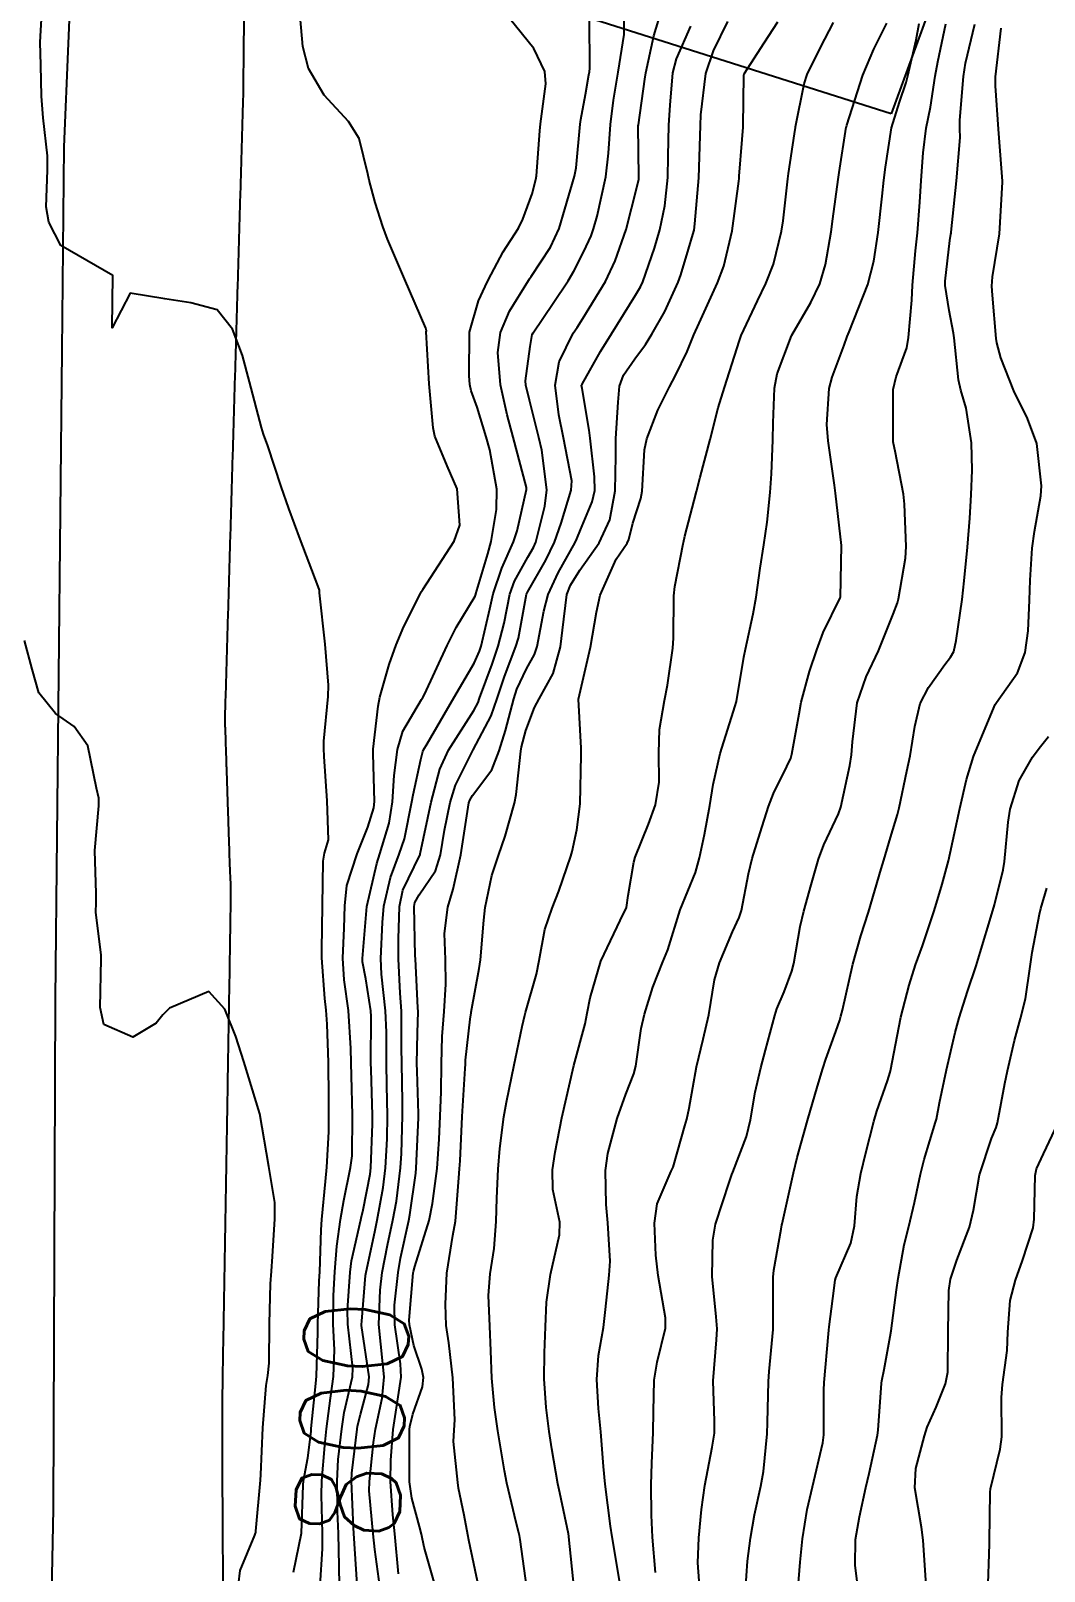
# Model space of a CAD drawing. Header units: metres. Extents: x 307586 to 320046, y 7427249 to 7434250.
# Drawn here: x 319231.9 to 319270.7, y 7429323.5 to 7429382.4 of the extents above; entities that cross this region are included whole.
import ezdxf
from ezdxf.enums import TextEntityAlignment as Align

# ---------------------------------------------------------------- set-up
doc = ezdxf.new("R2010")
doc.units = ezdxf.units.M
doc.header["$MEASUREMENT"] = 0
for name, color, linetype in [('Cotas', 45, 'Continuous'), ('Curvas de Nivel 1m', 11, 'Continuous'), ('Curvas de Nivel 5m', 15, 'Continuous'), ('Edificações', 30, 'Continuous'), ('Vias Primárias', 230, 'Continuous')]:
    doc.layers.add(name, color=color, linetype=linetype)
doc.styles.add('Style-STANDARD', font='STANDARD.shx')

msp = doc.modelspace()

# ---------------------------------------------------------------- linework, layer by layer
at = {"layer": 'Curvas de Nivel 1m', "flags": 128}
for points, elevation in [([(319241.992, 7429323.466), (319242.306, 7429324.963), (319242.361, 7429326.793), (319242.382, 7429326.962), (319242.542, 7429327.841), (319242.669, 7429328.842), (319242.677, 7429328.959), (319242.85, 7429330.686), (319242.874, 7429330.957), (319242.92, 7429332.637), (319242.921, 7429332.957), (319242.981, 7429334.603), (319242.997, 7429334.956), (319243.051, 7429336.554), (319243.078, 7429336.956), (319243.22, 7429338.402), (319243.273, 7429338.954), (319243.343, 7429340.311), (319243.347, 7429340.96), (319243.343, 7429341.595), (319243.333, 7429342.961), (319243.284, 7429344.423), (319243.243, 7429344.963), (319243.197, 7429345.403), (319243.084, 7429346.965), (319243.082, 7429347.272), (319243.106, 7429348.965), (319243.124, 7429350.659), (319243.185, 7429350.965), (319243.336, 7429351.47), (319243.289, 7429352.963), (319243.173, 7429354.66), (319243.16, 7429354.966), (319243.161, 7429355.251), (319243.317, 7429356.964), (319243.331, 7429357.397), (319243.202, 7429358.966), (319242.99, 7429360.922), (319242.994, 7429360.969), (319242.994, 7429361.02), (319242.945, 7429361.166), (319242.25, 7429362.977), (319241.814, 7429364.148), (319241.521, 7429364.985), (319241.008, 7429366.543), (319240.854, 7429366.992), (319240.766, 7429367.242), (319240.314, 7429368.997), (319240.045, 7429370.003), (319239.656, 7429371.004), (319239.07, 7429371.75), (319238.065, 7429372.017), (319237.074, 7429372.165), (319235.743, 7429372.387), (319235.063, 7429371.06), (319235.083, 7429373.06), (319233.1, 7429374.204), (319232.632, 7429375.095), (319232.529, 7429375.685), (319232.59, 7429377.095), (319232.591, 7429377.642), (319232.425, 7429379.097), (319232.35, 7429379.913), (319232.325, 7429381.099), (319232.302, 7429381.988), (319232.373, 7429383.098)], 798), ([(319243.012, 7429322.955), (319243.099, 7429324.359), (319243.111, 7429324.954), (319243.072, 7429326.41), (319243.08, 7429326.955), (319243.191, 7429328.309), (319243.255, 7429328.953), (319243.407, 7429330.115), (319243.532, 7429330.951), (319243.57, 7429331.974), (319243.515, 7429332.951), (319243.526, 7429334.044), (319243.572, 7429334.951), (319243.651, 7429335.941), (319243.798, 7429336.949), (319243.927, 7429337.681), (319244.176, 7429338.945), (319244.234, 7429339.392), (319244.257, 7429340.947), (319244.217, 7429342.446), (319244.204, 7429342.948), (319244.19, 7429343.489), (319244.1, 7429344.95), (319243.938, 7429346.125), (319243.884, 7429346.953), (319243.934, 7429348.102), (319243.959, 7429348.953), (319244.033, 7429349.724), (319244.427, 7429350.946), (319244.833, 7429351.956), (319245.074, 7429352.705), (319245.098, 7429352.937), (319245.047, 7429354.761), (319245.049, 7429354.938), (319245.235, 7429356.591), (319245.302, 7429356.936), (319245.661, 7429358.177), (319245.922, 7429358.93), (319246.214, 7429359.637), (319246.865, 7429360.921), (319246.895, 7429360.969), (319246.944, 7429361.051), (319248.142, 7429362.902), (319248.362, 7429363.509), (319248.26, 7429364.901), (319247.875, 7429365.78), (319247.406, 7429366.914), (319247.335, 7429367.234), (319247.182, 7429368.918), (319247.076, 7429370.906), (319247.081, 7429370.938), (319247.064, 7429371.041), (319246.245, 7429372.928), (319245.596, 7429374.445), (319245.414, 7429374.937), (319245.122, 7429375.851), (319244.893, 7429376.706), (319244.844, 7429376.944), (319244.503, 7429378.306), (319244.095, 7429378.956), (319243.168, 7429379.963), (319242.572, 7429380.976), (319242.355, 7429381.814), (319242.254, 7429382.979)], 799), ([(319244.433, 7429322.991), (319244.309, 7429324.942), (319244.295, 7429325.162), (319244.215, 7429326.943), (319244.228, 7429327.251), (319244.429, 7429328.941), (319244.448, 7429329.047), (319244.561, 7429329.49), (319244.868, 7429330.648), (319244.884, 7429330.937), (319244.602, 7429332.895), (319244.596, 7429332.94), (319244.605, 7429333.062), (319244.751, 7429334.819), (319244.769, 7429334.939), (319245.101, 7429336.483), (319245.195, 7429336.935), (319245.423, 7429338.174), (319245.514, 7429338.932), (319245.574, 7429340.046), (319245.587, 7429340.931), (319245.564, 7429342.081), (319245.548, 7429342.932), (319245.55, 7429344.122), (319245.518, 7429344.932), (319245.368, 7429346.333), (319245.341, 7429346.934), (319245.4, 7429348.32), (319245.449, 7429348.933), (319245.701, 7429350.04), (319246.042, 7429350.928), (319246.237, 7429351.518), (319246.524, 7429352.923), (319246.57, 7429353.199), (319246.867, 7429354.554), (319246.939, 7429354.852), (319246.969, 7429354.919), (319247.105, 7429355.146), (319248.133, 7429356.901), (319248.906, 7429358.239), (319249.11, 7429358.689), (319249.171, 7429358.887), (319249.503, 7429360.316), (319249.631, 7429360.883), (319249.962, 7429361.871), (319250.409, 7429362.876), (319250.552, 7429363.291), (319250.912, 7429364.871), (319250.91, 7429364.955), (319250.405, 7429366.876), (319250.174, 7429367.726), (319249.92, 7429368.881), (319249.814, 7429370.12), (319249.92, 7429370.881), (319250.258, 7429371.691), (319250.979, 7429372.871), (319251.024, 7429372.931), (319251.085, 7429373.02), (319251.826, 7429374.139), (319252.152, 7429374.86), (319252.377, 7429375.601), (319252.742, 7429376.854), (319252.806, 7429377.184), (319252.956, 7429378.852), (319252.983, 7429379.024), (319253.17, 7429379.987), (319253.296, 7429380.733), (319253.313, 7429380.848), (319253.332, 7429380.995), (319253.319, 7429382.848)], 801), ([(319245.303, 7429322.932), (319245.104, 7429324.334), (319245.047, 7429324.935), (319244.894, 7429326.571), (319244.897, 7429326.936), (319245.057, 7429328.425), (319245.131, 7429328.934), (319245.382, 7429330.12), (319245.465, 7429330.931), (319245.337, 7429332.191), (319245.264, 7429332.933), (319245.307, 7429334.249), (319245.391, 7429334.932), (319245.596, 7429335.978), (319245.8, 7429336.929), (319245.934, 7429337.653), (319246.095, 7429338.926), (319246.133, 7429339.474), (319246.167, 7429340.925), (319246.163, 7429341.471), (319246.134, 7429342.926), (319246.132, 7429343.526), (319246.121, 7429344.926), (319246.079, 7429345.608), (319246.015, 7429346.928), (319246.015, 7429347.693), (319246.047, 7429348.927), (319246.182, 7429349.547), (319246.822, 7429350.891), (319246.836, 7429350.907), (319246.845, 7429350.941), (319247.264, 7429352.914), (319247.595, 7429354.176), (319247.93, 7429354.904), (319248.888, 7429356.417), (319249.054, 7429356.725), (319249.117, 7429356.888), (319249.59, 7429358.199), (319249.824, 7429358.881), (319250.048, 7429359.757), (319250.276, 7429360.877), (319250.448, 7429361.375), (319250.957, 7429362.288), (319251.175, 7429362.653), (319251.263, 7429362.867), (319251.613, 7429364.234), (319251.686, 7429364.863), (319251.495, 7429366.378), (319251.385, 7429366.866), (319251.027, 7429368.298), (319250.882, 7429368.872), (319250.874, 7429369.033), (319251.055, 7429370.347), (319251.129, 7429370.802), (319251.159, 7429370.869), (319251.93, 7429372.006), (319252.503, 7429372.856), (319252.719, 7429373.223), (319253.1, 7429373.98), (319253.378, 7429374.577), (319253.471, 7429374.845), (319253.608, 7429375.333), (319253.949, 7429376.838), (319254.043, 7429377.737), (319254.121, 7429378.835), (319254.236, 7429379.765), (319254.409, 7429380.832), (319254.65, 7429382.281), (319254.64, 7429382.828)], 802), ([(319246.016, 7429323.398), (319245.868, 7429324.926), (319245.792, 7429325.656), (319245.708, 7429326.928), (319245.724, 7429327.745), (319245.807, 7429328.927), (319245.904, 7429329.585), (319246.11, 7429330.925), (319246.084, 7429331.429), (319245.871, 7429332.927), (319245.865, 7429333.677), (319245.995, 7429334.926), (319246.091, 7429335.473), (319246.413, 7429336.922), (319246.449, 7429337.128), (319246.671, 7429338.732), (319246.689, 7429338.92), (319246.773, 7429340.848), (319246.777, 7429340.919), (319246.777, 7429340.992), (319246.72, 7429342.631), (319246.712, 7429342.92), (319246.74, 7429344.087), (319246.762, 7429344.91), (319246.754, 7429345.053), (319246.66, 7429346.921), (319246.655, 7429347.04), (319246.606, 7429348.922), (319246.634, 7429349.083), (319246.8, 7429349.369), (319247.432, 7429350.293), (319247.616, 7429350.908), (319247.769, 7429351.843), (319247.985, 7429352.903), (319248.191, 7429353.562), (319248.855, 7429354.89), (319248.873, 7429354.921), (319249.553, 7429356.217), (319249.785, 7429356.881), (319250.063, 7429357.717), (319250.507, 7429358.874), (319250.598, 7429359.193), (319250.909, 7429360.87), (319250.92, 7429360.894), (319250.944, 7429360.945), (319251.647, 7429362.173), (319251.976, 7429362.86), (319252.238, 7429363.594), (319252.618, 7429364.854), (319252.638, 7429365.212), (319252.322, 7429366.857), (319252.144, 7429367.736), (319252.011, 7429368.86), (319252.153, 7429369.752), (319252.7, 7429370.854), (319252.845, 7429371.073), (319253.069, 7429371.422), (319253.926, 7429372.837), (319254.306, 7429373.62), (319254.719, 7429374.826), (319255.129, 7429376.427), (319255.202, 7429376.749), (319255.207, 7429376.819), (319255.185, 7429378.787), (319255.187, 7429378.82), (319255.43, 7429380.568), (319255.469, 7429380.817), (319255.786, 7429382.226), (319255.952, 7429382.813)], 803), ([(319247.431, 7429322.906), (319246.99, 7429324.428), (319246.887, 7429324.914), (319246.812, 7429325.212), (319246.527, 7429326.297), (319246.437, 7429326.921), (319246.43, 7429327.025), (319246.428, 7429328.921), (319246.44, 7429329.036), (319246.562, 7429329.507), (319246.936, 7429330.557), (319246.966, 7429330.914), (319246.902, 7429331.231), (319246.595, 7429332.138), (319246.427, 7429332.922), (319246.419, 7429333.108), (319246.576, 7429334.921), (319246.584, 7429334.97), (319246.635, 7429335.16), (319247.183, 7429336.912), (319247.316, 7429337.567), (319247.485, 7429338.908), (319247.571, 7429340.025), (319247.609, 7429340.906), (319247.644, 7429341.838), (319247.651, 7429342.906), (319247.685, 7429343.959), (319247.761, 7429344.905), (319247.82, 7429345.961), (319247.806, 7429346.904), (319247.774, 7429347.896), (319247.894, 7429348.903), (319248.108, 7429349.595), (319248.393, 7429350.896), (319248.672, 7429352.723), (319248.708, 7429352.892), (319248.738, 7429352.998), (319248.847, 7429353.169), (319249.588, 7429354.157), (319249.867, 7429354.88), (319250.103, 7429355.655), (319250.425, 7429356.875), (319250.533, 7429357.237), (319250.904, 7429358.019), (319251.21, 7429358.566), (319251.315, 7429358.866), (319251.576, 7429360.221), (319251.741, 7429360.862), (319252.118, 7429361.691), (319252.767, 7429362.852), (319252.829, 7429362.987), (319252.97, 7429363.335), (319253.425, 7429364.404), (319253.52, 7429364.842), (319253.516, 7429365.36), (319253.344, 7429366.845), (319253.311, 7429367.141), (319253.032, 7429368.741), (319253.014, 7429368.85), (319253.016, 7429368.867), (319253.034, 7429368.904), (319253.743, 7429370.149), (319254.155, 7429370.834), (319255.078, 7429372.307), (319255.272, 7429372.627), (319255.361, 7429372.817), (319255.81, 7429374.105), (319256.015, 7429374.811), (319256.201, 7429375.731), (319256.31, 7429376.808), (319256.325, 7429377.624), (319256.35, 7429378.808), (319256.402, 7429379.576), (319256.51, 7429380.807), (319256.641, 7429381.353), (319257.201, 7429382.594)], 804), ([(319250.921, 7429322.863), (319250.662, 7429324.716), (319250.643, 7429324.868), (319250.619, 7429324.974), (319250.518, 7429325.365), (319250.157, 7429326.874), (319250.069, 7429327.343), (319249.818, 7429328.877), (319249.686, 7429329.759), (319249.588, 7429330.88), (319249.547, 7429331.927), (319249.511, 7429332.881), (319249.452, 7429334.05), (319249.513, 7429334.881), (319249.675, 7429335.847), (319249.743, 7429336.879), (319249.769, 7429337.771), (319249.828, 7429338.878), (319249.891, 7429339.671), (319250.041, 7429340.877), (319250.142, 7429341.442), (319250.434, 7429342.873), (319250.485, 7429343.114), (319250.745, 7429344.33), (319250.848, 7429344.773), (319250.874, 7429344.869), (319251.297, 7429346.336), (319251.394, 7429346.864), (319251.606, 7429348.041), (319251.889, 7429348.859), (319252.146, 7429349.513), (319252.603, 7429350.852), (319252.652, 7429351.025), (319252.833, 7429351.858), (319252.964, 7429352.848), (319253.002, 7429354.717), (319253.005, 7429354.848), (319253.003, 7429354.977), (319252.893, 7429356.85), (319253.359, 7429358.843), (319253.591, 7429360.182), (319253.728, 7429360.838), (319254.334, 7429362.206), (319254.762, 7429362.823), (319254.826, 7429362.961), (319254.974, 7429363.589), (319255.28, 7429364.526), (319255.338, 7429364.817), (319255.427, 7429366.398), (319255.51, 7429366.815), (319255.93, 7429367.905), (319256.378, 7429368.807), (319256.614, 7429369.23), (319257.053, 7429370.158), (319257.314, 7429370.796), (319257.51, 7429371.236), (319258.218, 7429372.783), (319258.457, 7429373.415), (319258.778, 7429374.775), (319259.033, 7429376.672), (319259.041, 7429376.771), (319259.046, 7429376.86), (319259.155, 7429378.265), (319259.198, 7429378.734), (319259.198, 7429378.77), (319259.227, 7429380.725), (319259.24, 7429380.769), (319260.001, 7429381.956), (319260.529, 7429382.757)], 806), ([(319252.738, 7429322.837), (319252.534, 7429324.818), (319252.529, 7429324.84), (319252.514, 7429324.93), (319252.18, 7429326.496), (319252.112, 7429326.846), (319251.877, 7429328.181), (319251.774, 7429328.852), (319251.662, 7429329.758), (319251.585, 7429330.855), (319251.593, 7429331.855), (319251.634, 7429332.855), (319251.678, 7429333.793), (319251.833, 7429334.852), (319252.169, 7429336.368), (319252.18, 7429336.847), (319251.912, 7429338.098), (319251.906, 7429338.852), (319252.004, 7429339.53), (319252.262, 7429340.847), (319252.723, 7429342.85), (319253.147, 7429344.444), (319253.235, 7429344.843), (319253.349, 7429345.432), (319253.756, 7429346.835), (319254.624, 7429348.655), (319254.709, 7429348.821), (319254.728, 7429348.886), (319254.801, 7429349.341), (319255.01, 7429350.628), (319255.064, 7429350.818), (319255.575, 7429352.073), (319255.838, 7429352.81), (319255.98, 7429353.685), (319255.976, 7429354.809), (319255.998, 7429355.693), (319256.194, 7429356.807), (319256.308, 7429357.397), (319256.506, 7429358.804), (319256.529, 7429359.194), (319256.545, 7429360.804), (319256.586, 7429361.164), (319256.898, 7429362.801), (319256.911, 7429362.854), (319256.967, 7429363.094), (319257.328, 7429364.455), (319257.409, 7429364.794), (319257.552, 7429365.346), (319257.932, 7429366.786), (319258.245, 7429367.995), (319258.482, 7429368.778), (319259.061, 7429370.58), (319259.107, 7429370.725), (319259.121, 7429370.769), (319259.743, 7429372.097), (319260.07, 7429372.76), (319260.353, 7429373.498), (319260.661, 7429374.755), (319260.725, 7429375.146), (319260.903, 7429376.752), (319260.93, 7429376.958), (319261.159, 7429378.482), (319261.197, 7429378.715), (319261.2, 7429378.75), (319261.535, 7429380.391), (319261.65, 7429380.745), (319262.153, 7429381.78), (319262.654, 7429382.735)], 807), ([(319254.486, 7429322.994), (319254.181, 7429324.823), (319254.121, 7429325.22), (319253.923, 7429326.826), (319253.854, 7429327.512), (319253.754, 7429328.828), (319253.665, 7429329.73), (319253.599, 7429330.83), (319253.669, 7429331.753), (319253.85, 7429332.828), (319253.933, 7429333.507), (319254.075, 7429334.826), (319254.107, 7429335.357), (319254.025, 7429336.826), (319253.96, 7429337.527), (319253.937, 7429338.827), (319254.026, 7429339.484), (319254.38, 7429340.823), (319254.712, 7429341.754), (319255.015, 7429342.522), (319255.086, 7429342.816), (319255.301, 7429344.258), (319255.428, 7429344.813), (319255.737, 7429345.836), (319256.122, 7429346.807), (319256.312, 7429347.27), (319256.793, 7429348.8), (319257.377, 7429350.229), (319257.526, 7429350.789), (319257.72, 7429351.675), (319257.926, 7429352.784), (319258.045, 7429353.592), (319258.317, 7429354.778), (319258.891, 7429356.607), (319258.933, 7429356.729), (319258.941, 7429356.77), (319259.221, 7429358.464), (319259.283, 7429358.766), (319259.578, 7429360.122), (319259.694, 7429360.762), (319259.851, 7429361.864), (319259.986, 7429362.76), (319260.109, 7429363.626), (319260.227, 7429364.758), (319260.284, 7429365.474), (319260.333, 7429366.757), (319260.35, 7429367.43), (319260.393, 7429368.756), (319260.499, 7429369.304), (319261.046, 7429370.75), (319261.063, 7429370.782), (319261.79, 7429372.028), (319262.134, 7429372.739), (319262.347, 7429373.484), (319262.558, 7429374.736), (319262.624, 7429375.228), (319262.826, 7429376.733), (319262.866, 7429377.003), (319263.142, 7429378.73), (319263.147, 7429378.746), (319263.164, 7429378.815), (319263.769, 7429380.721), (319264.198, 7429381.72), (319264.694, 7429382.708)], 808), ([(319255.845, 7429323.454), (319255.727, 7429324.808), (319255.685, 7429325.644), (319255.683, 7429326.809), (319255.709, 7429327.641), (319255.759, 7429328.808), (319255.762, 7429329.611), (319255.787, 7429330.808), (319255.902, 7429331.495), (319256.22, 7429332.804), (319256.22, 7429333.192), (319255.943, 7429334.807), (319255.854, 7429335.595), (319255.811, 7429336.808), (319255.908, 7429337.56), (319256.447, 7429338.802), (319256.517, 7429338.96), (319256.684, 7429339.538), (319256.964, 7429340.531), (319257.039, 7429340.795), (319257.126, 7429341.213), (319257.406, 7429342.79), (319257.673, 7429343.851), (319257.881, 7429344.783), (319258.106, 7429346.119), (319258.291, 7429346.777), (319258.785, 7429347.956), (319259.047, 7429348.511), (319259.128, 7429348.767), (319259.4, 7429350.181), (319259.545, 7429350.763), (319259.845, 7429351.747), (319260.172, 7429352.757), (319260.359, 7429353.246), (319260.866, 7429354.281), (319261.016, 7429354.604), (319261.058, 7429354.748), (319261.335, 7429356.299), (319261.416, 7429356.745), (319261.738, 7429357.915), (319262.015, 7429358.739), (319262.262, 7429359.405), (319262.904, 7429360.73), (319262.915, 7429360.759), (319262.963, 7429362.73), (319262.734, 7429364.733), (319262.691, 7429365.038), (319262.445, 7429366.736), (319262.396, 7429367.363), (319262.49, 7429368.736), (319262.604, 7429369.178), (319263.06, 7429370.401), (319263.178, 7429370.728), (319263.246, 7429370.909), (319263.965, 7429372.717), (319264.197, 7429373.613), (319264.361, 7429374.711), (319264.516, 7429376.098), (319264.584, 7429376.708), (319264.64, 7429377.208), (319264.866, 7429378.704), (319265.173, 7429379.688), (319265.43, 7429380.448), (319265.493, 7429380.697), (319265.814, 7429382.076), (319265.93, 7429382.693)], 809), ([(319259.283, 7429322.762), (319259.368, 7429323.893), (319259.475, 7429324.76), (319259.626, 7429325.655), (319259.868, 7429326.757), (319259.974, 7429327.32), (319260.116, 7429328.754), (319260.127, 7429329.187), (319260.162, 7429330.754), (319260.195, 7429331.146), (319260.339, 7429332.753), (319260.344, 7429333.016), (319260.346, 7429334.753), (319260.37, 7429335.018), (319260.651, 7429336.588), (319260.682, 7429336.75), (319260.689, 7429336.785), (319261.12, 7429338.743), (319261.265, 7429339.325), (319261.653, 7429340.736), (319262.035, 7429342.049), (319262.242, 7429342.727), (319262.361, 7429343.093), (319262.744, 7429344.151), (319262.9, 7429344.578), (319262.939, 7429344.727), (319262.992, 7429344.964), (319263.388, 7429346.721), (319263.703, 7429347.802), (319263.992, 7429348.712), (319264.479, 7429350.365), (319264.577, 7429350.704), (319264.832, 7429351.568), (319265.095, 7429352.442), (319265.161, 7429352.697), (319265.457, 7429354.101), (319265.582, 7429354.693), (319265.767, 7429355.808), (319265.972, 7429356.689), (319266.287, 7429357.301), (319266.915, 7429358.178), (319267.133, 7429358.463), (319267.251, 7429358.675), (319267.351, 7429359.097), (319267.575, 7429360.671), (319267.657, 7429361.376), (319267.781, 7429362.668), (319267.862, 7429363.785), (319267.919, 7429364.666), (319267.957, 7429365.62), (319267.927, 7429366.666), (319267.723, 7429367.98), (319267.523, 7429368.673), (319267.437, 7429369.065), (319267.27, 7429370.677), (319267.247, 7429370.86), (319267.073, 7429371.719), (319266.923, 7429372.682), (319266.924, 7429372.843), (319267.109, 7429374.397), (319267.146, 7429374.646), (319267.149, 7429374.679), (319267.155, 7429374.721), (319267.362, 7429376.677), (319267.494, 7429378.338), (319267.487, 7429378.675), (319267.487, 7429378.996), (319267.621, 7429380.673), (319267.697, 7429381.181), (319268.059, 7429382.667)], 811), ([(319261.284, 7429322.738), (319261.383, 7429323.853), (319261.461, 7429324.736), (319261.651, 7429325.86), (319261.853, 7429326.73), (319262.241, 7429328.408), (319262.281, 7429328.724), (319262.281, 7429330.427), (319262.292, 7429330.724), (319262.461, 7429332.581), (319262.472, 7429332.722), (319262.482, 7429332.844), (319262.621, 7429333.936), (319262.719, 7429334.632), (319262.745, 7429334.719), (319263.314, 7429336.045), (319263.457, 7429336.712), (319263.55, 7429337.831), (319263.693, 7429338.71), (319263.889, 7429339.509), (319264.194, 7429340.705), (319264.315, 7429341.096), (319264.718, 7429342.254), (319264.826, 7429342.594), (319264.85, 7429342.699), (319265.147, 7429344.296), (319265.234, 7429344.695), (319265.542, 7429345.916), (319265.791, 7429346.69), (319266.053, 7429347.418), (319266.477, 7429348.683), (319266.556, 7429348.932), (319266.814, 7429349.786), (319267.05, 7429350.677), (319267.114, 7429350.964), (319267.489, 7429352.67), (319267.742, 7429353.785), (319268.012, 7429354.663), (319268.805, 7429356.565), (319268.84, 7429356.651), (319268.859, 7429356.685), (319268.894, 7429356.728), (319269.696, 7429357.857), (319269.99, 7429358.639), (319270.097, 7429359.473), (319270.156, 7429360.638), (319270.181, 7429361.407), (319270.255, 7429362.637), (319270.343, 7429363.265), (319270.583, 7429364.634), (319270.61, 7429365.021), (319270.432, 7429366.636), (319270.073, 7429367.593), (319269.552, 7429368.645), (319269.056, 7429369.909), (319268.897, 7429370.488), (319268.871, 7429370.653), (319268.732, 7429372.308), (319268.709, 7429372.656), (319268.739, 7429373.004), (319268.999, 7429374.652), (319269.113, 7429376.631), (319269.114, 7429376.65), (319269.114, 7429376.669), (319268.959, 7429378.653), (319268.844, 7429380.32), (319268.852, 7429380.655), (319269.071, 7429382.521)], 812), ([(319239.888, 7429322.996), (319239.953, 7429323.533), (319240.511, 7429324.877), (319240.543, 7429324.959), (319240.549, 7429324.989), (319240.553, 7429325.029), (319240.736, 7429326.987), (319240.751, 7429327.203), (319240.818, 7429328.986), (319240.954, 7429330.608), (319241.015, 7429330.984), (319241.065, 7429331.46), (319241.075, 7429332.983), (319241.116, 7429334.492), (319241.156, 7429334.982), (319241.192, 7429335.535), (319241.279, 7429336.981), (319241.28, 7429337.602), (319241.047, 7429338.984), (319240.703, 7429340.99), (319240.093, 7429342.996), (319239.789, 7429343.948), (319239.367, 7429345.004), (319238.76, 7429345.677), (319237.246, 7429345.033), (319237.003, 7429344.782), (319236.744, 7429344.468), (319235.854, 7429343.931), (319234.743, 7429344.415), (319234.603, 7429345.062), (319234.64, 7429346.93), (319234.636, 7429347.062), (319234.431, 7429348.707), (319234.443, 7429349.065), (319234.447, 7429349.417), (319234.4, 7429351.066), (319234.548, 7429352.772), (319234.543, 7429353.065), (319234.462, 7429353.452), (319234.124, 7429355.071), (319233.611, 7429355.81), (319232.885, 7429356.31), (319232.251, 7429357.096), (319231.998, 7429358.003), (319231.705, 7429359.102)], 797), ([(319263.606, 7429322.709), (319263.486, 7429323.723), (319263.488, 7429324.71), (319263.644, 7429325.586), (319263.894, 7429326.706), (319264.012, 7429327.234), (319264.335, 7429328.702), (319264.366, 7429328.901), (319264.495, 7429330.701), (319264.505, 7429330.78), (319264.588, 7429331.217), (319264.821, 7429332.477), (319264.855, 7429332.697), (319265.062, 7429334.26), (319265.122, 7429334.695), (319265.358, 7429335.98), (319265.54, 7429336.691), (319265.755, 7429337.601), (319265.981, 7429338.687), (319266.123, 7429339.251), (319266.561, 7429340.681), (319266.592, 7429340.793), (319266.71, 7429341.418), (319266.977, 7429342.676), (319267.309, 7429344.107), (319267.459, 7429344.669), (319267.775, 7429345.677), (319268.106, 7429346.66), (319268.267, 7429347.171), (319268.712, 7429348.651), (319268.806, 7429348.987), (319269.141, 7429350.325), (319269.2, 7429350.646), (319269.334, 7429352.149), (319269.407, 7429352.644), (319269.76, 7429353.74), (319270.268, 7429354.636), (319270.526, 7429354.984), (319270.881, 7429355.431)], 813), ([(319266.203, 7429322.967), (319266.086, 7429324.684), (319266.016, 7429325.187), (319265.761, 7429326.688), (319265.802, 7429327.429), (319266.133, 7429328.684), (319266.238, 7429329.012), (319266.574, 7429329.783), (319266.941, 7429330.675), (319267.032, 7429331.118), (319267.038, 7429332.673), (319267.062, 7429334.238), (319267.125, 7429334.673), (319267.375, 7429335.403), (319267.857, 7429336.662), (319268.008, 7429337.315), (319268.244, 7429338.657), (319268.697, 7429340.054), (319268.874, 7429340.475), (319268.927, 7429340.648), (319269.209, 7429342.154), (319269.311, 7429342.644), (319269.575, 7429343.807), (319269.809, 7429344.639), (319269.998, 7429345.4), (319270.174, 7429346.636), (319270.255, 7429347.161), (319270.538, 7429348.633), (319270.588, 7429348.849), (319270.813, 7429349.631)], 814)]:
    msp.add_lwpolyline(points, dxfattribs=dict(at, elevation=elevation))
at = {"layer": 'Curvas de Nivel 5m', "flags": 128}
for points, elevation in [([(319243.753, 7429322.947), (319243.746, 7429323.695), (319243.716, 7429324.948), (319243.68, 7429325.79), (319243.66, 7429326.949), (319243.71, 7429327.779), (319243.839, 7429328.947), (319243.938, 7429329.571), (319244.247, 7429330.943), (319244.263, 7429331.266), (319244.069, 7429332.945), (319244.064, 7429333.492), (319244.158, 7429334.945), (319244.213, 7429335.368), (319244.572, 7429336.941), (319244.589, 7429337.005), (319244.657, 7429337.324), (319244.922, 7429338.686), (319244.949, 7429338.937), (319245.021, 7429340.614), (319245.022, 7429340.937), (319244.962, 7429342.696), (319244.96, 7429342.938), (319244.962, 7429344.725), (319244.951, 7429344.938), (319244.765, 7429346.155), (319244.641, 7429346.811), (319244.635, 7429346.942), (319244.791, 7429348.777), (319244.804, 7429348.929), (319245.188, 7429350.565), (319245.298, 7429350.935), (319245.651, 7429352.116), (319245.779, 7429352.931), (319245.852, 7429353.936), (319245.973, 7429354.929), (319246.174, 7429355.633), (319246.892, 7429356.844), (319246.943, 7429356.919), (319247.005, 7429357.029), (319247.878, 7429358.906), (319248.222, 7429359.602), (319248.942, 7429360.8), (319248.966, 7429360.866), (319248.968, 7429360.89), (319249.435, 7429362.409), (319249.563, 7429362.884), (319249.758, 7429364.106), (319249.775, 7429364.882), (319249.505, 7429366.388), (319249.372, 7429366.886), (319249.024, 7429368.027), (319248.786, 7429368.649), (319248.738, 7429368.894), (319248.71, 7429369.223), (319248.733, 7429370.895), (319249.075, 7429372.097), (319249.324, 7429372.644), (319249.438, 7429372.886), (319250.016, 7429373.964), (319250.603, 7429374.875), (319250.772, 7429375.218), (319251.126, 7429376.19), (319251.272, 7429376.728), (319251.291, 7429376.868), (319251.42, 7429378.597), (319251.443, 7429378.867), (319251.645, 7429380.396), (319251.615, 7429380.866), (319251.192, 7429381.744), (319250.27, 7429382.879)], 800), ([(319249.084, 7429322.884), (319248.707, 7429324.691), (319248.669, 7429324.888), (319248.52, 7429325.645), (319248.312, 7429326.675), (319248.276, 7429326.894), (319248.116, 7429328.464), (319248.141, 7429328.896), (319248.165, 7429329.29), (319248.092, 7429330.897), (319247.932, 7429332.236), (319247.832, 7429332.902), (319247.804, 7429333.713), (319247.867, 7429334.901), (319248.091, 7429336.342), (319248.187, 7429336.897), (319248.321, 7429338.547), (319248.351, 7429338.895), (319248.374, 7429339.198), (319248.442, 7429340.894), (319248.561, 7429342.732), (319248.569, 7429342.892), (319248.574, 7429343.043), (319248.749, 7429344.619), (319248.787, 7429344.855), (319248.791, 7429344.89), (319249.102, 7429346.555), (319249.152, 7429346.886), (319249.274, 7429348.399), (319249.333, 7429348.885), (319249.585, 7429350.109), (319249.833, 7429350.88), (319250.087, 7429351.621), (319250.451, 7429352.874), (319250.516, 7429353.205), (319250.686, 7429354.872), (319250.714, 7429355.032), (319250.881, 7429355.659), (319251.216, 7429356.54), (319251.399, 7429356.865), (319251.927, 7429357.836), (319252.207, 7429358.857), (319252.282, 7429359.497), (319252.456, 7429360.855), (319252.587, 7429361.213), (319252.952, 7429361.784), (319253.683, 7429362.839), (319254.091, 7429363.719), (319254.296, 7429364.83), (319254.323, 7429366.147), (319254.327, 7429366.83), (319254.417, 7429368.22), (319254.472, 7429368.828), (319254.623, 7429369.242), (319255.049, 7429369.874), (319255.456, 7429370.417), (319255.708, 7429370.814), (319256.196, 7429371.684), (319256.712, 7429372.804), (319256.81, 7429373.08), (319257.102, 7429374.072), (319257.275, 7429374.633), (319257.319, 7429374.797), (319257.35, 7429375.031), (319257.507, 7429376.794), (319257.555, 7429378.396), (319257.563, 7429378.794), (319257.584, 7429379.211), (319257.772, 7429380.791), (319258.061, 7429381.657), (319258.614, 7429382.779)], 805), ([(319257.537, 7429322.784), (319257.465, 7429323.819), (319257.502, 7429324.785), (319257.604, 7429325.864), (319257.727, 7429326.782), (319258.015, 7429328.246), (319258.097, 7429328.777), (319258.096, 7429329.241), (319258.05, 7429330.778), (319258.174, 7429332.352), (319258.198, 7429332.776), (319258.16, 7429333.227), (319258.009, 7429334.779), (319258.033, 7429336.165), (319258.134, 7429336.778), (319258.669, 7429338.413), (319258.762, 7429338.679), (319258.8, 7429338.769), (319259.33, 7429340.128), (319259.482, 7429340.762), (319259.654, 7429341.821), (319259.868, 7429342.759), (319260.054, 7429343.436), (319260.409, 7429344.753), (319260.491, 7429345.017), (319260.762, 7429345.667), (319261.065, 7429346.452), (319261.134, 7429346.746), (319261.38, 7429348.159), (319261.517, 7429348.743), (319261.804, 7429349.749), (319262.08, 7429350.737), (319262.279, 7429351.285), (319262.84, 7429352.473), (319262.931, 7429352.729), (319263.275, 7429354.315), (319263.342, 7429354.723), (319263.383, 7429355.227), (319263.563, 7429356.72), (319263.907, 7429357.716), (319264.368, 7429358.708), (319264.937, 7429360.107), (319265.095, 7429360.545), (319265.138, 7429360.698), (319265.401, 7429362.253), (319265.434, 7429362.695), (319265.372, 7429364.311), (319265.327, 7429364.697), (319265.009, 7429366.337), (319264.947, 7429366.636), (319264.936, 7429366.701), (319264.932, 7429366.783), (319264.936, 7429368.702), (319265.048, 7429369.188), (319265.457, 7429370.298), (319265.526, 7429370.695), (319265.649, 7429372.123), (319265.676, 7429372.694), (319265.788, 7429374.007), (319265.86, 7429374.693), (319265.949, 7429375.867), (319266.01, 7429376.691), (319266.081, 7429377.758), (319266.204, 7429378.69), (319266.358, 7429379.501), (319266.541, 7429380.686), (319266.642, 7429381.232), (319266.949, 7429382.683)], 810), ([(319268.553, 7429322.649), (319268.617, 7429324.543), (319268.619, 7429324.649), (319268.651, 7429326.529), (319268.663, 7429326.649), (319269.029, 7429328.172), (319269.086, 7429328.645), (319269.082, 7429330.141), (319269.12, 7429330.645), (319269.298, 7429331.941), (319269.328, 7429332.643), (319269.409, 7429333.854), (319269.617, 7429334.64), (319269.889, 7429335.389), (319270.286, 7429336.634), (319270.33, 7429336.961), (319270.361, 7429338.633), (319270.423, 7429338.895), (319270.691, 7429339.472), (319271.233, 7429340.622)], 815)]:
    msp.add_lwpolyline(points, dxfattribs=dict(at, elevation=elevation))
at = {"layer": 'Edificações'}
msp.add_lwpolyline([(319264.862, 7429379.244), (319242.714, 7429386.279), (319252.591, 7429411.48, -0.23633), (319266.861, 7429418.902, -0.1051), (319279.907, 7429415.564), (319268.5, 7429389.231), (319264.862, 7429379.244)], format="xyb", dxfattribs=at)
at = {"layer": 'Vias Primárias'}
msp.add_lwpolyline([(319245.862, 7429419.462, 0.077767), (319237.755, 7429405.712, 0.084155), (319233.541, 7429385.905), (319233.211, 7429377.982), (319233.128, 7429370.181), (319232.881, 7429345.391), (319232.798, 7429325.874), (319232.548, 7429313.2), (319232.052, 7429295.744), (319231.06, 7429278.414, -0.201873), (319227.755, 7429273.132), (319220.577, 7429268.08), (319210.644, 7429262.648), (319201.548, 7429257.951), (319195.8, 7429255.88), (319186.695, 7429253.555), (319175.377, 7429253.245), (319161.037, 7429256.606), (319154.95, 7429258.413), (319151.496, 7429259.728), (319141.599, 7429263.62)], format="xyb", dxfattribs=at)
msp.add_lwpolyline([(319245.862, 7429419.462, 0.077767), (319237.755, 7429405.712, 0.084155), (319233.541, 7429385.905), (319233.211, 7429377.982), (319233.128, 7429370.181), (319232.881, 7429345.391), (319232.798, 7429325.874), (319232.548, 7429313.2), (319232.052, 7429295.744), (319231.06, 7429278.414, -0.201873), (319227.755, 7429273.132), (319220.577, 7429268.08), (319210.644, 7429262.648), (319201.548, 7429257.951), (319195.8, 7429255.88), (319186.695, 7429253.555), (319175.377, 7429253.245), (319161.037, 7429256.606), (319154.95, 7429258.413), (319151.496, 7429259.728), (319141.599, 7429263.62)], format="xyb", dxfattribs=at)
msp.add_rational_spline([(319426.323, 7429109.899), (319424.377, 7429109.647), (319422.432, 7429109.394), (319416.523, 7429108.203), (319410.614, 7429107.011), (319404.755, 7429105.698), (319398.897, 7429104.386), (319392.541, 7429103.022), (319386.185, 7429101.659), (319380.519, 7429100.639), (319374.853, 7429099.619), (319369.129, 7429099.533), (319363.405, 7429099.446), (319354.074, 7429099.873), (319344.743, 7429100.3), (319338.643, 7429100.759), (319332.544, 7429101.218), (319328.065, 7429102.546), (319323.587, 7429103.875), (319320.368, 7429105.51), (319317.149, 7429107.144), (319313.761, 7429110.005), (319310.372, 7429112.865), (319306.814, 7429116.644), (319303.256, 7429120.422), (319299.867, 7429124.169), (319296.478, 7429127.916), (319293.481, 7429131.866), (319290.484, 7429135.815), (319288.306, 7429138.983), (319286.127, 7429142.151), (319283.487, 7429146.188), (319280.847, 7429150.225), (319278.549, 7429154.005), (319276.251, 7429157.784), (319273.901, 7429161.822), (319271.55, 7429165.86), (319270.205, 7429169.198), (319268.859, 7429172.536), (319267.361, 7429176.809), (319265.863, 7429181.081), (319263.803, 7429185.715), (319261.743, 7429190.348), (319260.499, 7429193.807), (319259.255, 7429197.267), (319257.635, 7429201.779), (319256.016, 7429206.291), (319254.959, 7429209.493), (319253.903, 7429212.696), (319252.608, 7429217.641), (319251.313, 7429222.586), (319249.63, 7429230.009), (319247.946, 7429237.432), (319247.119, 7429242.953), (319246.291, 7429248.475), (319244.863, 7429256.11), (319243.434, 7429263.745), (319242.505, 7429268.482), (319241.575, 7429273.219), (319240.645, 7429284.077), (319239.715, 7429294.935), (319239.547, 7429303.076), (319239.378, 7429311.217), (319239.322, 7429320.308), (319239.267, 7429329.399), (319239.436, 7429339.335), (319239.605, 7429349.27), (319239.492, 7429352.682), (319239.379, 7429356.094), (319239.729, 7429368.018), (319240.079, 7429379.942), (319240.108, 7429382.838), (319240.138, 7429385.733), (319240.9, 7429390.728), (319241.663, 7429395.723), (319243.219, 7429400.503), (319244.775, 7429405.283), (319247.565, 7429413.858), (319255.515, 7429418.113), (319260.996, 7429421.046), (319267.212, 7429420.935), (319273.126, 7429420.829), (319278.59, 7429418.564), (319286.218, 7429415.46), (319293.846, 7429412.356), (319300.523, 7429409.214), (319307.2, 7429406.073), (319314.517, 7429402.997), (319321.835, 7429399.921), (319327.449, 7429397.561), (319328.97, 7429391.664)], [1, 1, 1, 1, 1, 1, 1, 1, 1, 1, 1, 1, 1, 1, 1, 1, 1, 1, 1, 1, 1, 1, 1, 1, 1, 1, 1, 1, 1, 1, 1, 1, 1, 1, 1, 1, 1, 1, 1, 1, 1, 1, 1, 1, 1, 1, 1, 1, 1, 1, 1, 1, 1, 1, 1, 1, 1, 1, 1, 1, 1, 1, 1, 1, 1, 1, 1, 1, 1, 1, 1, 1, 1, 1, 1, 1, 1, 0.927778470966, 1, 0.967754199408, 1, 0.982472319861, 1, 1, 1, 1, 1, 1, 1, 0.895992721189, 1], degree=2, knots=[28.805863, 28.805863, 28.805863, 29.242191, 29.242191, 30.242191, 30.242191, 31.242191, 31.242191, 32.242191, 32.242191, 33.242191, 33.242191, 34.242191, 34.242191, 35.242191, 35.242191, 36.242191, 36.242191, 37.242191, 37.242191, 38.242191, 38.242191, 39.242191, 39.242191, 40.242191, 40.242191, 41.242191, 41.242191, 42.242191, 42.242191, 43.242191, 43.242191, 44.242191, 44.242191, 45.242191, 45.242191, 46.242191, 46.242191, 47.242191, 47.242191, 48.242191, 48.242191, 49.242191, 49.242191, 50.242191, 50.242191, 51.242191, 51.242191, 52.242191, 52.242191, 53.242191, 53.242191, 54.242191, 54.242191, 55.242191, 55.242191, 56.242191, 56.242191, 57.242191, 57.242191, 58.242191, 58.242191, 59.242191, 59.242191, 60.242191, 60.242191, 61.242191, 61.242191, 62.242191, 62.242191, 63.242191, 63.242191, 64.242191, 64.242191, 65.242191, 65.242191, 66.242191, 66.242191, 67.006955, 67.006955, 67.516234, 67.516234, 67.891245, 67.891245, 68.891245, 68.891245, 69.891245, 69.891245, 70.891245, 70.891245, 71.811514, 71.811514, 71.811514], dxfattribs=at)
msp.add_rational_spline([(319426.323, 7429109.899), (319424.377, 7429109.647), (319422.432, 7429109.394), (319416.523, 7429108.203), (319410.614, 7429107.011), (319404.755, 7429105.698), (319398.897, 7429104.386), (319392.541, 7429103.022), (319386.185, 7429101.659), (319380.519, 7429100.639), (319374.853, 7429099.619), (319369.129, 7429099.533), (319363.405, 7429099.446), (319354.074, 7429099.873), (319344.743, 7429100.3), (319338.643, 7429100.759), (319332.544, 7429101.218), (319328.065, 7429102.546), (319323.587, 7429103.875), (319320.368, 7429105.51), (319317.149, 7429107.144), (319313.761, 7429110.005), (319310.372, 7429112.865), (319306.814, 7429116.644), (319303.256, 7429120.422), (319299.867, 7429124.169), (319296.478, 7429127.916), (319293.481, 7429131.866), (319290.484, 7429135.815), (319288.306, 7429138.983), (319286.127, 7429142.151), (319283.487, 7429146.188), (319280.847, 7429150.225), (319278.549, 7429154.005), (319276.251, 7429157.784), (319273.901, 7429161.822), (319271.55, 7429165.86), (319270.205, 7429169.198), (319268.859, 7429172.536), (319267.361, 7429176.809), (319265.863, 7429181.081), (319263.803, 7429185.715), (319261.743, 7429190.348), (319260.499, 7429193.807), (319259.255, 7429197.267), (319257.635, 7429201.779), (319256.016, 7429206.291), (319254.959, 7429209.493), (319253.903, 7429212.696), (319252.608, 7429217.641), (319251.313, 7429222.586), (319249.63, 7429230.009), (319247.946, 7429237.432), (319247.119, 7429242.953), (319246.291, 7429248.475), (319244.863, 7429256.11), (319243.434, 7429263.745), (319242.505, 7429268.482), (319241.575, 7429273.219), (319240.645, 7429284.077), (319239.715, 7429294.935), (319239.547, 7429303.076), (319239.378, 7429311.217), (319239.322, 7429320.308), (319239.267, 7429329.399), (319239.436, 7429339.335), (319239.605, 7429349.27), (319239.492, 7429352.682), (319239.379, 7429356.094), (319239.729, 7429368.018), (319240.079, 7429379.942), (319240.108, 7429382.838), (319240.138, 7429385.733), (319240.9, 7429390.728), (319241.663, 7429395.723), (319243.219, 7429400.503), (319244.775, 7429405.283), (319247.565, 7429413.858), (319255.515, 7429418.113), (319260.996, 7429421.046), (319267.212, 7429420.935), (319273.126, 7429420.829), (319278.59, 7429418.564), (319286.218, 7429415.46), (319293.846, 7429412.356), (319300.523, 7429409.214), (319307.2, 7429406.073), (319314.517, 7429402.997), (319321.835, 7429399.921), (319327.449, 7429397.561), (319328.97, 7429391.664)], [1, 1, 1, 1, 1, 1, 1, 1, 1, 1, 1, 1, 1, 1, 1, 1, 1, 1, 1, 1, 1, 1, 1, 1, 1, 1, 1, 1, 1, 1, 1, 1, 1, 1, 1, 1, 1, 1, 1, 1, 1, 1, 1, 1, 1, 1, 1, 1, 1, 1, 1, 1, 1, 1, 1, 1, 1, 1, 1, 1, 1, 1, 1, 1, 1, 1, 1, 1, 1, 1, 1, 1, 1, 1, 1, 1, 1, 0.927778470966, 1, 0.967754199408, 1, 0.982472319861, 1, 1, 1, 1, 1, 1, 1, 0.895992721189, 1], degree=2, knots=[28.805863, 28.805863, 28.805863, 29.242191, 29.242191, 30.242191, 30.242191, 31.242191, 31.242191, 32.242191, 32.242191, 33.242191, 33.242191, 34.242191, 34.242191, 35.242191, 35.242191, 36.242191, 36.242191, 37.242191, 37.242191, 38.242191, 38.242191, 39.242191, 39.242191, 40.242191, 40.242191, 41.242191, 41.242191, 42.242191, 42.242191, 43.242191, 43.242191, 44.242191, 44.242191, 45.242191, 45.242191, 46.242191, 46.242191, 47.242191, 47.242191, 48.242191, 48.242191, 49.242191, 49.242191, 50.242191, 50.242191, 51.242191, 51.242191, 52.242191, 52.242191, 53.242191, 53.242191, 54.242191, 54.242191, 55.242191, 55.242191, 56.242191, 56.242191, 57.242191, 57.242191, 58.242191, 58.242191, 59.242191, 59.242191, 60.242191, 60.242191, 61.242191, 61.242191, 62.242191, 62.242191, 63.242191, 63.242191, 64.242191, 64.242191, 65.242191, 65.242191, 66.242191, 66.242191, 67.006955, 67.006955, 67.516234, 67.516234, 67.891245, 67.891245, 68.891245, 68.891245, 69.891245, 69.891245, 70.891245, 70.891245, 71.811514, 71.811514, 71.811514], dxfattribs=at)

# ---------------------------------------------------------------- texts
at = {"layer": 'Cotas', "style": 'Style-STANDARD'}
msp.add_text('800', height=4, rotation=87.0821, dxfattribs=at).set_placement((319244.237, 7429329.315, 800), align=Align.MIDDLE_CENTER)

doc.saveas('drawing.dxf')
